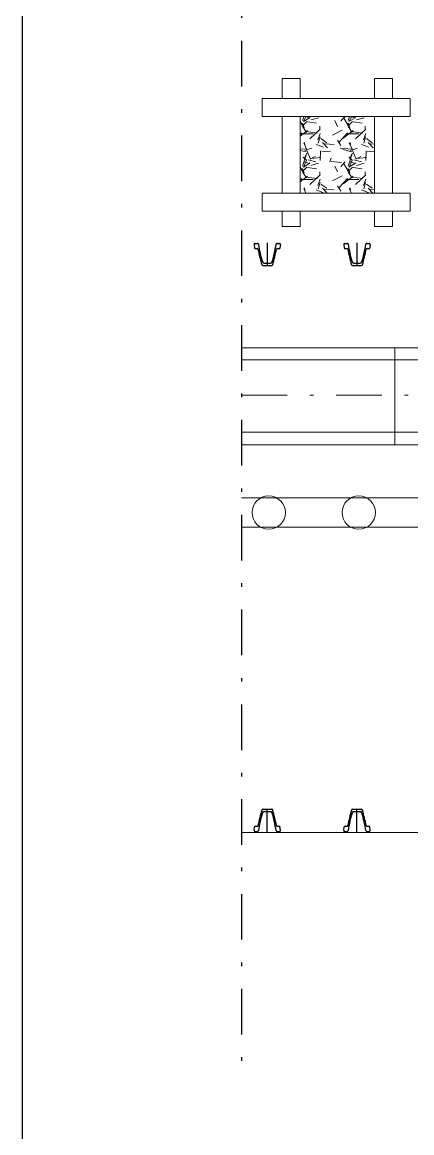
# Model space of a CAD drawing. Header units: millimetres. Extents: x 1757 to 4342, y -1901 to 53.
# Drawn here: x 3719.16 to 3730.02, y -481.57 to -450.64 of the extents above; entities that cross this region are included whole.
import ezdxf

# ---------------------------------------------------------------- set-up
doc = ezdxf.new("R2010")
doc.units = ezdxf.units.MM
doc.header["$LTSCALE"] = 0.1
doc.linetypes.add('ACAD_ISO04W100', pattern=[30, 24, -3, 0, -3])
doc.linetypes.add('DASHDOT', pattern=[25.4, 12.7, -6.35, 0, -6.35])

msp = doc.modelspace()

# ---------------------------------------------------------------- linework, layer by layer
at = {"color": 7, "linetype": 'ByBlock', "lineweight": 30}
msp.add_line((3719.16, -274.836), (3719.16, -684.836), dxfattribs=at)
at = {"color": 7, "linetype": 'DASHDOT'}
msp.add_line((3725.272, -287.478), (3725.272, -480.1), dxfattribs=at)
at = {"color": 7, "linetype": 'ByBlock', "lineweight": 15}
for p, q in [((3726.975, -453.382), (3727.012, -453.267)), ((3726.996, -453.405), (3727.187, -453.291)), ((3727.002, -453.41), (3727.063, -453.267)), ((3727.16, -453.304), (3727.049, -453.267)), ((3727.203, -453.365), (3727.419, -453.301)), ((3728.062, -453.278), (3727.928, -453.267)), ((3728.156, -453.267), (3728.044, -453.391)), ((3728.264, -453.545), (3728.124, -453.316)), ((3728.245, -453.382), (3728.282, -453.267)), ((3728.266, -453.405), (3728.457, -453.291)), ((3728.272, -453.41), (3728.333, -453.267)), ((3728.43, -453.304), (3728.319, -453.267)), ((3728.473, -453.365), (3728.689, -453.301)), ((3726.994, -453.545), (3726.908, -453.405)), ((3727.091, -453.41), (3726.964, -453.537)), ((3726.97, -453.45), (3727.02, -453.577)), ((3726.982, -453.556), (3727.083, -453.709)), ((3727.365, -453.452), (3727.111, -453.414)), ((3727.466, -453.624), (3727.174, -453.89)), ((3727.45, -453.612), (3727.45, -453.536)), ((3727.871, -453.377), (3727.948, -453.542)), ((3728.361, -453.41), (3728.234, -453.537)), ((3728.24, -453.45), (3728.29, -453.577)), ((3728.252, -453.556), (3728.353, -453.709)), ((3728.635, -453.452), (3728.381, -453.414)), ((3728.737, -453.623), (3728.445, -453.89)), ((3728.72, -453.612), (3728.72, -453.536)), ((3726.908, -453.814), (3727.112, -453.656)), ((3726.908, -453.772), (3726.951, -453.724)), ((3726.942, -453.752), (3727.272, -453.752)), ((3727.069, -453.69), (3727.386, -453.728)), ((3727.399, -453.92), (3727.463, -453.742)), ((3727.459, -453.835), (3727.408, -454.013)), ((3727.481, -453.882), (3727.646, -453.997)), ((3728.072, -453.651), (3727.805, -453.791)), ((3728.039, -454.079), (3727.951, -453.926)), ((3727.992, -453.978), (3728.221, -453.724)), ((3728.103, -453.872), (3728.382, -453.656)), ((3728.212, -453.752), (3728.542, -453.752)), ((3728.339, -453.69), (3728.656, -453.728)), ((3728.669, -453.92), (3728.733, -453.742)), ((3728.729, -453.835), (3728.678, -454.013)), ((3728.751, -453.882), (3728.916, -453.997)), ((3727.072, -454.179), (3726.908, -454.166)), ((3727.072, -454.179), (3726.908, -454.166)), ((3727.076, -454.255), (3726.908, -454.213)), ((3727.006, -454.002), (3727.083, -454.18)), ((3727.04, -454.052), (3727.027, -453.988)), ((3727.032, -454.218), (3727.235, -454.154)), ((3727.093, -454.214), (3727.194, -454.456)), ((3727.349, -454.043), (3727.552, -454.119)), ((3727.475, -454.225), (3727.462, -454.491)), ((3727.749, -454.229), (3727.507, -454.255)), ((3727.671, -454.142), (3727.531, -453.989)), ((3727.59, -454.031), (3727.856, -454.044)), ((3728.342, -454.179), (3728.025, -454.154)), ((3728.342, -454.179), (3728.025, -454.154)), ((3728.345, -454.255), (3728.091, -454.191)), ((3728.276, -454.002), (3728.352, -454.18)), ((3728.31, -454.052), (3728.297, -453.988)), ((3728.301, -454.218), (3728.505, -454.154)), ((3728.363, -454.214), (3728.464, -454.455)), ((3728.619, -454.043), (3728.822, -454.119)), ((3728.745, -454.224), (3728.732, -454.491)), ((3728.973, -454.234), (3728.777, -454.255)), ((3728.941, -454.141), (3728.801, -453.989)), ((3728.86, -454.031), (3728.973, -454.037)), ((3726.975, -454.652), (3727.077, -454.335)), ((3727.093, -454.493), (3726.992, -454.404)), ((3726.996, -454.675), (3727.187, -454.561)), ((3727.002, -454.68), (3727.078, -454.502)), ((3727.16, -454.574), (3727.008, -454.523)), ((3727.032, -454.405), (3727.096, -454.29)), ((3727.129, -454.47), (3727.345, -454.533)), ((3727.485, -454.412), (3727.193, -454.437)), ((3727.331, -454.378), (3727.242, -454.416)), ((3727.735, -454.525), (3727.773, -454.424)), ((3728.062, -454.548), (3727.757, -454.523)), ((3728.158, -454.534), (3728.044, -454.661)), ((3728.245, -454.652), (3728.347, -454.334)), ((3728.363, -454.493), (3728.261, -454.404)), ((3728.266, -454.675), (3728.457, -454.561)), ((3728.272, -454.68), (3728.348, -454.502)), ((3728.43, -454.574), (3728.278, -454.523)), ((3728.302, -454.405), (3728.365, -454.291)), ((3728.399, -454.47), (3728.615, -454.533)), ((3728.755, -454.412), (3728.463, -454.437)), ((3728.601, -454.378), (3728.512, -454.416)), ((3726.994, -454.815), (3726.908, -454.675)), ((3727.091, -454.68), (3726.964, -454.807)), ((3726.97, -454.72), (3727.02, -454.847)), ((3726.982, -454.826), (3727.083, -454.979)), ((3727.365, -454.722), (3727.111, -454.684)), ((3727.203, -454.635), (3727.419, -454.571)), ((3727.45, -454.882), (3727.45, -454.806)), ((3727.871, -454.647), (3727.948, -454.812)), ((3728.264, -454.815), (3728.124, -454.586)), ((3728.361, -454.68), (3728.234, -454.807)), ((3728.24, -454.72), (3728.29, -454.847)), ((3728.252, -454.826), (3728.353, -454.979)), ((3728.635, -454.722), (3728.381, -454.684)), ((3728.473, -454.635), (3728.688, -454.571)), ((3728.72, -454.882), (3728.72, -454.806)), ((3726.908, -455.084), (3727.112, -454.926)), ((3726.908, -455.042), (3726.951, -454.994)), ((3726.942, -455.022), (3727.272, -455.022)), ((3727.068, -454.96), (3727.386, -454.998)), ((3727.467, -454.893), (3727.175, -455.16)), ((3727.399, -455.19), (3727.463, -455.012)), ((3727.459, -455.105), (3727.408, -455.283)), ((3727.481, -455.152), (3727.646, -455.267)), ((3728.072, -454.921), (3727.806, -455.061)), ((3727.992, -455.248), (3728.221, -454.994)), ((3728.103, -455.142), (3728.383, -454.926)), ((3728.212, -455.022), (3728.542, -455.022)), ((3728.338, -454.96), (3728.656, -454.998)), ((3728.737, -454.893), (3728.445, -455.16)), ((3728.669, -455.19), (3728.733, -455.012)), ((3728.729, -455.105), (3728.678, -455.283)), ((3728.751, -455.152), (3728.916, -455.267)), ((3727.006, -455.272), (3727.062, -455.401)), ((3727.04, -455.322), (3727.027, -455.258)), ((3727.349, -455.313), (3727.552, -455.389)), ((3727.661, -455.401), (3727.531, -455.259)), ((3727.59, -455.301), (3727.857, -455.314)), ((3728.039, -455.349), (3727.951, -455.196)), ((3728.276, -455.272), (3728.332, -455.401)), ((3728.31, -455.322), (3728.297, -455.258)), ((3728.619, -455.313), (3728.822, -455.389)), ((3728.931, -455.401), (3728.801, -455.259)), ((3728.86, -455.301), (3728.973, -455.307)), ((3819.547, -473.201), (3725.272, -473.201))]:
    msp.add_line(p, q, dxfattribs=at)
at = {"color": 7, "lineweight": 30}
for p, q in [((3725.621, -456.835), (3725.634, -456.925)), ((3725.65, -456.801), (3725.715, -456.801)), ((3725.659, -456.946), (3725.707, -456.946)), ((3726.264, -456.801), (3726.328, -456.801)), ((3726.272, -456.946), (3726.32, -456.946)), ((3726.358, -456.835), (3726.344, -456.925)), ((3728.121, -456.835), (3728.134, -456.925)), ((3728.15, -456.801), (3728.215, -456.801)), ((3728.159, -456.946), (3728.207, -456.946)), ((3728.764, -456.801), (3728.828, -456.801)), ((3728.772, -456.946), (3728.82, -456.946)), ((3728.858, -456.835), (3728.844, -456.925)), ((3725.9, -457.351), (3726.079, -457.351)), ((3728.4, -457.351), (3728.579, -457.351)), ((3725.864, -457.416), (3726.115, -457.416)), ((3728.364, -457.416), (3728.615, -457.416)), ((3725.864, -472.559), (3726.115, -472.559)), ((3725.9, -472.624), (3726.079, -472.624)), ((3728.364, -472.559), (3728.615, -472.559)), ((3728.4, -472.624), (3728.579, -472.624)), ((3725.621, -473.14), (3725.634, -473.05)), ((3725.659, -473.029), (3725.707, -473.029)), ((3726.272, -473.029), (3726.32, -473.029)), ((3726.358, -473.14), (3726.344, -473.05)), ((3728.121, -473.14), (3728.134, -473.05)), ((3728.159, -473.029), (3728.207, -473.029)), ((3728.772, -473.029), (3728.82, -473.029)), ((3728.858, -473.14), (3728.844, -473.05)), ((3725.65, -473.174), (3725.715, -473.174)), ((3726.264, -473.174), (3726.328, -473.174)), ((3728.15, -473.174), (3728.215, -473.174)), ((3728.764, -473.174), (3728.828, -473.174))]:
    msp.add_line(p, q, dxfattribs=at)
at = {"color": 7, "linetype": 'ACAD_ISO04W100'}
for p, q in [((3725.989, -456.785), (3725.989, -457.433)), ((3728.489, -456.785), (3728.489, -457.433)), ((3725.989, -473.19), (3725.989, -472.542)), ((3728.489, -473.19), (3728.489, -472.542))]:
    msp.add_line(p, q, dxfattribs=at)
at = {"color": 7, "linetype": 'Continuous', "lineweight": 13}
for p, q in [((3725.272, -459.708, 0.426), (3745.636, -459.708, 0.426)), ((3729.541, -459.719), (3729.541, -462.398)), ((3725.272, -460.039, 0.426), (3745.636, -460.039, 0.426)), ((3725.272, -462.058, 0.426), (3745.636, -462.058, 0.426)), ((3725.272, -462.409, 0.426), (3745.636, -462.409, 0.426))]:
    msp.add_line(p, q, dxfattribs=at)
at = {"color": 7, "linetype": 'DASHDOT', "lineweight": 13}
msp.add_line((3725.272, -461.025, 0.426), (3819.547, -461.025, 0.426), dxfattribs=at)
at = {"color": 7, "linetype": 'ByBlock', "lineweight": 0}
for p, q in [((3725.272, -463.883), (3819.547, -463.883)), ((3725.272, -464.701), (3819.547, -464.701))]:
    msp.add_line(p, q, dxfattribs=at)
at = {"color": 7, "linetype": 'ByBlock', "lineweight": 15}
for points in [[(3726.405, -452.765), (3726.405, -452.207), (3726.908, -452.207), (3726.908, -452.765)], [(3728.973, -452.765), (3728.973, -452.207), (3729.476, -452.207), (3729.476, -452.765)], [(3726.405, -455.401), (3726.405, -453.267)], [(3726.908, -453.267), (3726.908, -455.401)], [(3728.973, -455.401), (3728.973, -453.267)], [(3729.476, -453.267), (3729.476, -455.401)], [(3726.908, -455.904), (3726.908, -456.334), (3726.405, -456.334), (3726.405, -455.904)], [(3729.476, -455.904), (3729.476, -456.334), (3728.973, -456.334), (3728.973, -455.904)]]:
    msp.add_lwpolyline(points, dxfattribs=at)
for points in [[(3725.847, -453.267), (3725.847, -452.765), (3729.974, -452.765), (3729.974, -453.267)], [(3725.847, -455.904), (3725.847, -455.401), (3729.974, -455.401), (3729.974, -455.904)]]:
    msp.add_lwpolyline(points, close=True, dxfattribs=at)
for centre in [(3726.029, -464.297), (3728.539, -464.297)]:
    msp.add_circle(centre, 0.464, dxfattribs=at)
at = {"color": 7, "lineweight": 30}
for centre, radius, start, end in [((3725.65, -456.831), 0.03, 89.4059, 190.0171), ((3725.659, -456.921), 0.025, 187.3588, 270.4373), ((3725.707, -456.971), 0.025, 11.7531, 90), ((3725.715, -456.831), 0.03, 8.1892, 90), ((3735.286, -454.879), 9.78, 192.3164, 194.8984), ((3729.402, -456.276), 3.699, 188.5604, 196.3213), ((3722.577, -456.276), 3.699, 343.6787, 351.4396), ((3716.692, -454.879), 9.78, 345.1016, 347.6836), ((3726.264, -456.831), 0.03, 90, 171.8108), ((3726.272, -456.971), 0.025, 90, 168.2469), ((3726.32, -456.921), 0.025, 269.5627, 352.6412), ((3726.328, -456.831), 0.03, 349.9829, 90.5941), ((3728.15, -456.831), 0.03, 89.4059, 190.0171), ((3728.159, -456.921), 0.025, 187.3588, 270.4373), ((3728.207, -456.971), 0.025, 11.7531, 90), ((3728.215, -456.831), 0.03, 8.1892, 90), ((3737.786, -454.879), 9.78, 192.3164, 194.8984), ((3731.902, -456.276), 3.699, 188.5604, 196.3213), ((3725.077, -456.276), 3.699, 343.6787, 351.4396), ((3719.192, -454.879), 9.78, 345.1016, 347.6836), ((3728.764, -456.831), 0.03, 90, 171.8108), ((3728.772, -456.971), 0.025, 90, 168.2469), ((3728.82, -456.921), 0.025, 269.5627, 352.6412), ((3728.828, -456.831), 0.03, 349.9829, 90.5941), ((3725.9, -457.301), 0.05, 196.5352, 273.6486), ((3726.079, -457.301), 0.05, 266.3514, 343.4648), ((3728.4, -457.301), 0.05, 196.5352, 273.6486), ((3728.579, -457.301), 0.05, 266.3514, 343.4648), ((3725.864, -457.386), 0.03, 194.7607, 271.3936), ((3726.115, -457.386), 0.03, 268.6064, 345.2393), ((3728.364, -457.386), 0.03, 194.7607, 271.3936), ((3728.615, -457.386), 0.03, 268.6064, 345.2393), ((3735.286, -475.096), 9.78, 165.1016, 167.6836), ((3729.402, -473.699), 3.699, 163.6787, 171.4396), ((3725.864, -472.589), 0.03, 88.6064, 165.2393), ((3725.9, -472.674), 0.05, 86.3514, 163.4648), ((3726.079, -472.674), 0.05, 16.5352, 93.6486), ((3726.115, -472.589), 0.03, 14.7607, 91.3936), ((3722.577, -473.699), 3.699, 8.5604, 16.3213), ((3716.692, -475.096), 9.78, 12.3164, 14.8984), ((3737.786, -475.096), 9.78, 165.1016, 167.6836), ((3731.902, -473.699), 3.699, 163.6787, 171.4396), ((3728.364, -472.589), 0.03, 88.6064, 165.2393), ((3728.4, -472.674), 0.05, 86.3514, 163.4648), ((3728.579, -472.674), 0.05, 16.5352, 93.6486), ((3728.615, -472.589), 0.03, 14.7607, 91.3936), ((3725.077, -473.699), 3.699, 8.5604, 16.3213), ((3719.192, -475.096), 9.78, 12.3164, 14.8984), ((3725.659, -473.054), 0.025, 89.5627, 172.6412), ((3725.707, -473.004), 0.025, 270, 348.2469), ((3726.272, -473.004), 0.025, 191.7531, 270), ((3726.32, -473.054), 0.025, 7.3588, 90.4373), ((3728.159, -473.054), 0.025, 89.5627, 172.6412), ((3728.207, -473.004), 0.025, 270, 348.2469), ((3728.772, -473.004), 0.025, 191.7531, 270), ((3728.82, -473.054), 0.025, 7.3588, 90.4373), ((3725.65, -473.144), 0.03, 169.9829, 270.5941), ((3725.715, -473.144), 0.03, 270, 351.8108), ((3726.264, -473.144), 0.03, 188.1892, 270), ((3726.328, -473.144), 0.03, 269.4059, 10.0171), ((3728.15, -473.144), 0.03, 169.9829, 270.5941), ((3728.215, -473.144), 0.03, 270, 351.8108), ((3728.764, -473.144), 0.03, 188.1892, 270), ((3728.828, -473.144), 0.03, 269.4059, 10.0171)]:
    msp.add_arc(centre, radius, start, end, dxfattribs=at)

doc.saveas('drawing.dxf')
